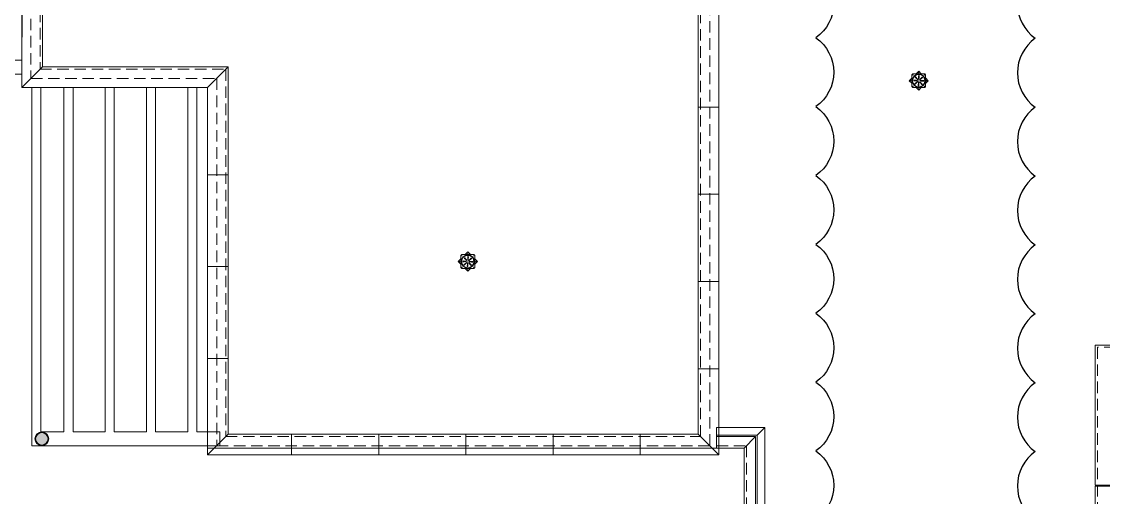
# Model space of a CAD drawing. Header units: metres. Extents: x -17822 to 152406, y -4219 to 19791.
# Drawn here: x 114958 to 117317, y 1471 to 2507 of the extents above; entities that cross this region are included whole.
import ezdxf
from ezdxf.xclip import XClip

# ---------------------------------------------------------------- set-up
doc = ezdxf.new("R2010")
doc.units = ezdxf.units.M
doc.header["$LTSCALE"] = 100
doc.header["$MEASUREMENT"] = 0
doc.header["$XCLIPFRAME"] = 0
doc.linetypes.add('DOT2', pattern=[0.125, 0, -0.125])
doc.linetypes.add('HIDDEN', pattern=[0.375, 0.25, -0.125])
doc.layers.get('0').update_dxf_attribs({"color": 9, "lineweight": 9})
for name, color, linetype, lineweight in [('04', 9, 'Continuous', 9), ('05S', 9, 'Continuous', 9), ('06A', 9, 'Continuous', 9), ('06B', 9, 'Continuous', 9), ('06D', 9, 'Continuous', 9), ('10', 9, 'Continuous', 9), ('15', 9, 'Continuous', 9), ('20', 9, 'DOT2', 9), ('E-KABLO', 7, 'Continuous', 30)]:
    doc.layers.add(name, color=color, linetype=linetype, lineweight=lineweight)

# ---------------------------------------------------------------- blocks, each defined once
blk = doc.blocks.new('p-harpusta-ust')
at = {"layer": '06A'}
for points in [[(2204.5, 3700), (712.5, 3700), (712.5, 3595), (729.5, 3595), (729.5, 3683), (2237.5, 3683), (2237.5, -103), (729.5, -103), (729.5, -3), (-30.5, -3), (-30.5, -20), (712.5, -20), (712.5, -120), (2204.5, -120)], [(2204.5, -75), (757.5, -75), (757.5, 25), (-30.5, 25), (-30.5, 0), (732.5, 0), (732.5, -100), (2234.5, -100), (2234.5, 3680), (732.5, 3680), (732.5, 3595), (757.5, 3595), (757.5, 3655), (2204.5, 3655)], [(712.5, 3700), (729.5, 3683)], [(732.5, 3680), (757.5, 3655)]]:
    blk.add_lwpolyline(points, dxfattribs=at)
at = {"layer": '06D', "linetype": 'HIDDEN'}
for points in [[(732.5, 3595), (732.5, 3680), (1572.5, 3680), (2204.5, 3680)], [(752.5, 3595), (752.5, 3660), (1572.5, 3660), (2204.5, 3660)]]:
    blk.add_lwpolyline(points, dxfattribs=at)
at = {"layer": '15'}
blk.add_lwpolyline([(729.5, 3595), (729.5, 3683), (2237.5, 3683), (2237.5, -103), (729.5, -103), (729.5, -3), (-30.5, -3), (-30.5, 0), (732.5, 0), (732.5, -100), (2234.5, -100), (2234.5, 3680), (732.5, 3680), (732.5, 3595)], close=True, dxfattribs=at)
blk = doc.blocks.new('p-araba-polo')
blk.add_line((1.256, 0.842), (1.897, 1.734))
at = {"extrusion": (0, 0, -1)}
blk.add_arc((-1.256, 0.842), 1.098, 125.7081, 179.024, dxfattribs=at)
blk = doc.blocks.new('suzgec')
for p, q in [((36834.3, 831.6), (36832.3, 829.6)), ((36832.3, 829.6), (36832.3, 803.6)), ((36860.3, 831.6), (36834.3, 831.6)), ((36841.5, 831.6), (36841.7, 831.8)), ((36841.7, 828.9), (36841.6, 829.1)), ((36841.7, 831.8), (36847.3, 837.4)), ((36841.7, 831.8), (36853, 831.8)), ((36841.8, 828.6), (36841.7, 828.9)), ((36842.5, 829.5), (36842.6, 829.3)), ((36842.6, 829.3), (36842.8, 829)), ((36847.3, 837.4), (36853, 831.8)), ((36848.5, 826.8), (36847.6, 819.7)), ((36853, 831.8), (36853.2, 831.6)), ((36862.3, 829.6), (36860.3, 831.6)), ((36862.3, 803.6), (36862.3, 829.6)), ((36826.5, 816.6), (36832.1, 822.2)), ((36832.1, 810.9), (36826.5, 816.6)), ((36832.1, 822.2), (36832.3, 822.4)), ((36832.1, 810.9), (36832.1, 822.2)), ((36832.3, 810.7), (36832.1, 810.9)), ((36832.3, 803.6), (36834.3, 801.6)), ((36834.4, 811.8), (36834.6, 811.9)), ((36834.6, 811.9), (36835, 812)), ((36835, 810.9), (36834.8, 810.9)), ((36835.3, 811.1), (36835, 810.9)), ((36837.1, 817.8), (36844.2, 816.8)), ((36844.3, 816.8), (36844.2, 816.8)), ((36846.1, 806.3), (36847.1, 813.4)), ((36847.3, 816.6), (36847.1, 816.6)), ((36847.1, 813.6), (36847.1, 813.4)), ((36847.3, 816.6), (36847.3, 816.8)), ((36847.3, 816.6), (36847.6, 816.6)), ((36847.3, 816.6), (36847.3, 816.3)), ((36847.6, 819.6), (36847.6, 819.7)), ((36850.4, 816.3), (36850.5, 816.3)), ((36857.6, 815.4), (36850.5, 816.3)), ((36852.1, 803.9), (36851.9, 804.2)), ((36852.1, 803.7), (36852.1, 803.9)), ((36852.9, 804.6), (36853, 804.3)), ((36853, 804.3), (36853.1, 804.1)), ((36859.7, 822.2), (36859.9, 822.3)), ((36860.2, 821.4), (36860, 821.3)), ((36860.3, 801.6), (36862.3, 803.6)), ((36862.3, 822.4), (36862.5, 822.2)), ((36862.5, 810.9), (36862.3, 810.7)), ((36862.5, 822.2), (36862.5, 810.9)), ((36862.5, 822.2), (36868.2, 816.6)), ((36868.2, 816.6), (36862.5, 810.9)), ((36834.3, 801.6), (36860.3, 801.6)), ((36841.7, 801.4), (36841.5, 801.6)), ((36853, 801.4), (36841.7, 801.4)), ((36847.3, 795.7), (36841.7, 801.4)), ((36853, 801.4), (36847.3, 795.7)), ((36853.2, 801.6), (36853, 801.4))]:
    blk.add_line(p, q)
for centre, radius in [((36847.3, 816.6), 14.3), ((36834.8, 829.1), 0.3), ((36847.3, 834.3), 0.4), ((36847.3, 834.3), 0.358), ((36859.8, 829.1), 0.3), ((36829.7, 816.6), 0.4), ((36829.7, 816.6), 0.358), ((36834.8, 804.1), 0.3), ((36859.8, 804.1), 0.3), ((36865, 816.6), 0.4), ((36865, 816.6), 0.358), ((36847.3, 798.9), 0.4), ((36847.3, 798.9), 0.358)]:
    blk.add_circle(centre, radius)
for radius, start, end in [(13.5, 114.6147, 200.3853), (13.8, 110.4176, 114.5824), (13.7, 110.4084, 114.5916), (13.3, 110.3378, 114.6622), (13.2, 110.3292, 114.6708), (13.5, 24.6147, 110.3853), (13.8, 200.4176, 204.5824), (13.7, 200.4084, 204.5916), (13.3, 200.3378, 204.6622), (13.2, 200.3292, 204.6708), (13.5, 204.6147, 290.3853), (13.2, 290.3292, 294.6708), (13.3, 290.3378, 294.6622), (13.7, 290.4084, 294.5916), (13.8, 290.4176, 294.5824), (13.6, 294.6147, 20.3853), (13.2, 20.3292, 24.6708), (13.3, 20.3378, 24.6622), (13.7, 20.4084, 24.5916), (13.8, 20.4176, 24.5824)]:
    blk.add_arc((36847.3, 816.6), radius, start, end)
for points, knots in [([(36847, 826.8), (36847, 826.9), (36847.1, 827), (36847.1, 827.2), (36847.2, 827.3), (36847.3, 827.4), (36847.4, 827.5), (36847.6, 827.6), (36847.7, 827.6), (36847.9, 827.6), (36848, 827.5), (36848.2, 827.4), (36848.3, 827.4), (36848.4, 827.2), (36848.5, 827.1), (36848.5, 826.9), (36848.5, 826.8), (36848.5, 826.7)], [2.169268, 2.169268, 2.169268, 2.169268, 2.468107, 2.468107, 2.768207, 2.768207, 3.065525, 3.065525, 3.362844, 3.362844, 3.660162, 3.660162, 3.95748, 3.95748, 4.257581, 4.257581, 4.55635, 4.55635, 4.55635, 4.55635]), ([(36837.1, 816.3), (36837, 816.3), (36836.9, 816.3), (36836.7, 816.4), (36836.6, 816.4), (36836.5, 816.6), (36836.4, 816.7), (36836.4, 816.9), (36836.4, 817), (36836.4, 817.2), (36836.4, 817.3), (36836.5, 817.5), (36836.5, 817.5), (36836.7, 817.7), (36836.8, 817.7), (36837, 817.8), (36837.1, 817.8), (36837.2, 817.8)], [2.169268, 2.169268, 2.169268, 2.169268, 2.468107, 2.468107, 2.768207, 2.768207, 3.065525, 3.065525, 3.362844, 3.362844, 3.660162, 3.660162, 3.95748, 3.95748, 4.257581, 4.257581, 4.55635, 4.55635, 4.55635, 4.55635]), ([(36840.3, 809.1), (36840.3, 809.1), (36840.2, 809), (36840, 808.9), (36839.9, 808.9), (36839.7, 808.9), (36839.6, 808.9), (36839.4, 809), (36839.3, 809.1), (36839.2, 809.2), (36839.1, 809.3), (36839, 809.5), (36839, 809.6), (36839, 809.8), (36839.1, 809.9), (36839.2, 810.1), (36839.2, 810.2), (36839.3, 810.2)], [2.169268, 2.169268, 2.169268, 2.169268, 2.468107, 2.468107, 2.768207, 2.768207, 3.065525, 3.065525, 3.362844, 3.362844, 3.660162, 3.660162, 3.95748, 3.95748, 4.257581, 4.257581, 4.55635, 4.55635, 4.55635, 4.55635]), ([(36839.9, 823.6), (36839.8, 823.7), (36839.8, 823.7), (36839.7, 823.9), (36839.7, 824), (36839.7, 824.2), (36839.7, 824.3), (36839.8, 824.5), (36839.8, 824.6), (36840, 824.8), (36840.1, 824.8), (36840.3, 824.9), (36840.4, 824.9), (36840.6, 824.9), (36840.7, 824.8), (36840.9, 824.8), (36840.9, 824.7), (36841, 824.6)], [2.169268, 2.169268, 2.169268, 2.169268, 2.468107, 2.468107, 2.768207, 2.768207, 3.065525, 3.065525, 3.362844, 3.362844, 3.660162, 3.660162, 3.95748, 3.95748, 4.257581, 4.257581, 4.55635, 4.55635, 4.55635, 4.55635]), ([(36844.1, 817), (36844.1, 817), (36844.1, 817), (36844.1, 817), (36844.2, 817), (36844.2, 817), (36844.2, 816.9), (36844.3, 816.9), (36844.3, 816.9), (36844.3, 816.8), (36844.3, 816.8), (36844.3, 816.7), (36844.3, 816.7), (36844.3, 816.7), (36844.3, 816.6), (36844.3, 816.6), (36844.3, 816.5), (36844.2, 816.5), (36844.2, 816.5), (36844.1, 816.5), (36844.1, 816.5), (36844.1, 816.5), (36844.1, 816.5)], [-0.0013985, -0.0013985, -0.0013985, -0.0013985, 0, 0, 0, 0.0909291, 0.0909291, 0.1818582, 0.1818582, 0.2711248, 0.2711248, 0.3603915, 0.3603915, 0.4496581, 0.4496581, 0.5389247, 0.5389247, 0.6298538, 0.6298538, 0.7207829, 0.7207829, 0.7401198, 0.7401198, 0.7401198, 0.7401198]), ([(36844.8, 814.6), (36844.8, 814.6), (36844.8, 814.6), (36844.8, 814.6), (36844.8, 814.6), (36844.8, 814.6), (36844.9, 814.6), (36844.9, 814.6), (36845, 814.6), (36845, 814.6), (36845.1, 814.6), (36845.1, 814.6), (36845.2, 814.5), (36845.2, 814.5), (36845.2, 814.4), (36845.2, 814.4), (36845.2, 814.4), (36845.2, 814.3), (36845.2, 814.3), (36845.2, 814.2), (36845.1, 814.2), (36845.1, 814.2), (36845.1, 814.2)], [-0.0013985, -0.0013985, -0.0013985, -0.0013985, 0, 0, 0, 0.0909291, 0.0909291, 0.1818582, 0.1818582, 0.2711248, 0.2711248, 0.3603915, 0.3603915, 0.4496581, 0.4496581, 0.5389247, 0.5389247, 0.6298538, 0.6298538, 0.7207829, 0.7207829, 0.7401198, 0.7401198, 0.7401198, 0.7401198]), ([(36845.3, 819.1), (36845.3, 819.1), (36845.3, 819.1), (36845.3, 819.1), (36845.4, 819.1), (36845.4, 819.1), (36845.4, 819), (36845.4, 819), (36845.4, 818.9), (36845.4, 818.9), (36845.4, 818.8), (36845.3, 818.8), (36845.3, 818.8), (36845.3, 818.8), (36845.2, 818.7), (36845.2, 818.7), (36845.1, 818.7), (36845.1, 818.7), (36845, 818.8), (36845, 818.8), (36845, 818.8), (36845, 818.8), (36845, 818.8)], [-0.0013985, -0.0013985, -0.0013985, -0.0013985, 0, 0, 0, 0.0909291, 0.0909291, 0.1818582, 0.1818582, 0.2711248, 0.2711248, 0.3603915, 0.3603915, 0.4496581, 0.4496581, 0.5389247, 0.5389247, 0.6298538, 0.6298538, 0.7207829, 0.7207829, 0.7401198, 0.7401198, 0.7401198, 0.7401198]), ([(36847.6, 806.4), (36847.7, 806.3), (36847.6, 806.2), (36847.6, 806), (36847.5, 805.9), (36847.4, 805.7), (36847.3, 805.7), (36847.1, 805.6), (36847, 805.6), (36846.8, 805.6), (36846.7, 805.6), (36846.5, 805.7), (36846.4, 805.8), (36846.3, 805.9), (36846.2, 806), (36846.1, 806.2), (36846.1, 806.3), (36846.2, 806.4)], [2.169268, 2.169268, 2.169268, 2.169268, 2.468107, 2.468107, 2.768207, 2.768207, 3.065525, 3.065525, 3.362844, 3.362844, 3.660162, 3.660162, 3.95748, 3.95748, 4.257581, 4.257581, 4.55635, 4.55635, 4.55635, 4.55635]), ([(36847, 813.4), (36847, 813.4), (36847, 813.4), (36847, 813.4), (36847, 813.4), (36847, 813.4), (36847, 813.5), (36847, 813.5), (36847.1, 813.5), (36847.1, 813.6), (36847.2, 813.6), (36847.2, 813.6), (36847.2, 813.6), (36847.3, 813.6), (36847.3, 813.6), (36847.4, 813.5), (36847.4, 813.5), (36847.4, 813.5), (36847.4, 813.4), (36847.5, 813.4), (36847.5, 813.3), (36847.5, 813.3), (36847.5, 813.3)], [-0.0013985, -0.0013985, -0.0013985, -0.0013985, 0, 0, 0, 0.0909291, 0.0909291, 0.1818582, 0.1818582, 0.2711248, 0.2711248, 0.3603915, 0.3603915, 0.4496581, 0.4496581, 0.5389247, 0.5389247, 0.6298538, 0.6298538, 0.7207829, 0.7207829, 0.7401198, 0.7401198, 0.7401198, 0.7401198]), ([(36847.7, 819.8), (36847.7, 819.8), (36847.7, 819.8), (36847.7, 819.8), (36847.7, 819.8), (36847.7, 819.7), (36847.7, 819.7), (36847.7, 819.7), (36847.6, 819.6), (36847.6, 819.6), (36847.5, 819.6), (36847.5, 819.6), (36847.4, 819.6), (36847.4, 819.6), (36847.4, 819.6), (36847.3, 819.6), (36847.3, 819.7), (36847.3, 819.7), (36847.2, 819.8), (36847.2, 819.8), (36847.2, 819.8), (36847.2, 819.8), (36847.2, 819.8)], [-0.0013985, -0.0013985, -0.0013985, -0.0013985, 0, 0, 0, 0.0909291, 0.0909291, 0.1818582, 0.1818582, 0.2711248, 0.2711248, 0.3603915, 0.3603915, 0.4496581, 0.4496581, 0.5389247, 0.5389247, 0.6298538, 0.6298538, 0.7207829, 0.7207829, 0.7401198, 0.7401198, 0.7401198, 0.7401198]), ([(36849.3, 814), (36849.3, 814), (36849.3, 814), (36849.3, 814), (36849.3, 814.1), (36849.3, 814.1), (36849.3, 814.1), (36849.3, 814.2), (36849.3, 814.2), (36849.3, 814.3), (36849.3, 814.3), (36849.3, 814.3), (36849.4, 814.4), (36849.4, 814.4), (36849.5, 814.4), (36849.5, 814.4), (36849.6, 814.4), (36849.6, 814.4), (36849.7, 814.4), (36849.7, 814.4), (36849.7, 814.4), (36849.7, 814.4), (36849.7, 814.4)], [-0.0013985, -0.0013985, -0.0013985, -0.0013985, 0, 0, 0, 0.0909291, 0.0909291, 0.1818582, 0.1818582, 0.2711248, 0.2711248, 0.3603915, 0.3603915, 0.4496581, 0.4496581, 0.5389247, 0.5389247, 0.6298538, 0.6298538, 0.7207829, 0.7207829, 0.7401198, 0.7401198, 0.7401198, 0.7401198]), ([(36849.9, 818.6), (36849.9, 818.6), (36849.9, 818.6), (36849.9, 818.6), (36849.9, 818.6), (36849.8, 818.5), (36849.8, 818.5), (36849.7, 818.5), (36849.7, 818.5), (36849.7, 818.5), (36849.6, 818.6), (36849.6, 818.6), (36849.5, 818.6), (36849.5, 818.7), (36849.5, 818.7), (36849.5, 818.7), (36849.5, 818.8), (36849.5, 818.8), (36849.5, 818.9), (36849.5, 818.9), (36849.6, 819), (36849.6, 819), (36849.6, 819)], [-0.0013985, -0.0013985, -0.0013985, -0.0013985, 0, 0, 0, 0.0909291, 0.0909291, 0.1818582, 0.1818582, 0.2711248, 0.2711248, 0.3603915, 0.3603915, 0.4496581, 0.4496581, 0.5389247, 0.5389247, 0.6298538, 0.6298538, 0.7207829, 0.7207829, 0.7401198, 0.7401198, 0.7401198, 0.7401198]), ([(36850.6, 816.2), (36850.6, 816.2), (36850.6, 816.2), (36850.6, 816.2), (36850.5, 816.2), (36850.5, 816.2), (36850.4, 816.2), (36850.4, 816.3), (36850.4, 816.3), (36850.4, 816.3), (36850.3, 816.4), (36850.3, 816.4), (36850.3, 816.5), (36850.4, 816.5), (36850.4, 816.6), (36850.4, 816.6), (36850.4, 816.6), (36850.5, 816.7), (36850.5, 816.7), (36850.6, 816.7), (36850.6, 816.7), (36850.6, 816.7), (36850.6, 816.7)], [-0.0013985, -0.0013985, -0.0013985, -0.0013985, 0, 0, 0, 0.0909291, 0.0909291, 0.1818582, 0.1818582, 0.2711248, 0.2711248, 0.3603915, 0.3603915, 0.4496581, 0.4496581, 0.5389247, 0.5389247, 0.6298538, 0.6298538, 0.7207829, 0.7207829, 0.7401198, 0.7401198, 0.7401198, 0.7401198]), ([(36854.8, 809.6), (36854.9, 809.5), (36854.9, 809.4), (36855, 809.2), (36855, 809.1), (36855, 808.9), (36855, 808.8), (36854.9, 808.6), (36854.8, 808.5), (36854.7, 808.4), (36854.6, 808.3), (36854.4, 808.3), (36854.3, 808.3), (36854.1, 808.3), (36854, 808.3), (36853.8, 808.4), (36853.7, 808.5), (36853.7, 808.6)], [2.169268, 2.169268, 2.169268, 2.169268, 2.468107, 2.468107, 2.768207, 2.768207, 3.065525, 3.065525, 3.362844, 3.362844, 3.660162, 3.660162, 3.95748, 3.95748, 4.257581, 4.257581, 4.55635, 4.55635, 4.55635, 4.55635]), ([(36854.4, 824), (36854.4, 824.1), (36854.5, 824.2), (36854.7, 824.2), (36854.8, 824.3), (36855, 824.3), (36855.1, 824.2), (36855.3, 824.1), (36855.4, 824.1), (36855.5, 823.9), (36855.6, 823.8), (36855.6, 823.7), (36855.7, 823.5), (36855.6, 823.3), (36855.6, 823.2), (36855.5, 823.1), (36855.4, 823), (36855.4, 822.9)], [2.169268, 2.169268, 2.169268, 2.169268, 2.468107, 2.468107, 2.768207, 2.768207, 3.065525, 3.065525, 3.362844, 3.362844, 3.660162, 3.660162, 3.95748, 3.95748, 4.257581, 4.257581, 4.55635, 4.55635, 4.55635, 4.55635]), ([(36857.6, 816.9), (36857.7, 816.9), (36857.8, 816.9), (36858, 816.8), (36858, 816.7), (36858.2, 816.6), (36858.2, 816.5), (36858.3, 816.3), (36858.3, 816.2), (36858.3, 816), (36858.3, 815.9), (36858.2, 815.7), (36858.1, 815.6), (36858, 815.5), (36857.9, 815.4), (36857.7, 815.4), (36857.6, 815.4), (36857.5, 815.4)], [2.169268, 2.169268, 2.169268, 2.169268, 2.468107, 2.468107, 2.768207, 2.768207, 3.065525, 3.065525, 3.362844, 3.362844, 3.660162, 3.660162, 3.95748, 3.95748, 4.257581, 4.257581, 4.55635, 4.55635, 4.55635, 4.55635])]:
    blk.add_open_spline(points, degree=3, knots=knots)
for points, weights in [([(36847.2, 819.8), (36847.2, 821.5), (36847, 826.8)], [1, 1.1928901223, 1.04336959175]), ([(36848.5, 826.7), (36847.9, 821.5), (36847.7, 819.8)], [1.04357122043, 1.19470432993, 1]), ([(36844.1, 816.5), (36842.4, 816.4), (36837.1, 816.3)], [1, 1.19289012449, 1.04336959218]), ([(36837.2, 817.8), (36842.5, 817.2), (36844.1, 817)], [1.04357122072, 1.19470433147, 1]), ([(36839.3, 810.2), (36843.5, 813.5), (36844.8, 814.6)], [1.04357122094, 1.1947043326, 1]), ([(36845, 818.8), (36843.7, 820), (36839.9, 823.6)], [1, 1.19289012244, 1.04336959178]), ([(36845.1, 814.2), (36844, 813), (36840.3, 809.1)], [1, 1.19289012327, 1.04336959194]), ([(36841, 824.6), (36844.3, 820.5), (36845.3, 819.1)], [1.04357122128, 1.19470433435, 1]), ([(36846.2, 806.4), (36846.8, 811.7), (36847, 813.4)], [1.04357122103, 1.19470433305, 1]), ([(36847.5, 813.3), (36847.5, 811.6), (36847.6, 806.4)], [1, 1.19289011339, 1.04336959002]), ([(36853.7, 808.6), (36850.4, 812.7), (36849.3, 814)], [1.04357121982, 1.19470432681, 1]), ([(36849.6, 819), (36850.7, 820.2), (36854.4, 824)], [1, 1.19289012017, 1.04336959134]), ([(36849.7, 814.4), (36850.9, 813.2), (36854.8, 809.6)], [1, 1.19289011781, 1.04336959088]), ([(36855.4, 822.9), (36851.2, 819.6), (36849.9, 818.6)], [1.04357122006, 1.19470432802, 1]), ([(36859.3, 822.1), (36859.5, 822.2), (36859.7, 822.2)], [1.02554744525, 1.0127799804, 1]), ([(36860, 821.3), (36859.9, 821.2), (36859.7, 821.2)], [1, 1.0127799804, 1.02554744526])]:
    blk.add_rational_spline(points, weights, degree=2)
for points, weights, knots in [([(36850.6, 816.7), (36851.1, 816.7), (36853.6, 816.8), (36857.6, 816.9)], [4.14064799907, 3.56700040162, 2.15953650571, 1.32480586323], [27.48414514, 27.48414514, 27.48414514, 27.50397367, 27.53272487, 27.53272487, 27.53272487]), ([(36857.5, 815.4), (36855.5, 815.6), (36852.3, 816), (36850.9, 816.2), (36850.6, 816.2)], [1.32476723726, 1.64485472039, 2.71311941379, 3.81141839734, 4.16242382948], [0.00590224, 0.00590224, 0.00590224, 0.01753913, 0.04477222, 0.05758123, 0.05758123, 0.05758123])]:
    blk.add_rational_spline(points, weights, degree=2, knots=knots)
blk = doc.blocks.new('p-kolon celik')
at = {"layer": '05S'}
h = blk.add_hatch(color=256, dxfattribs=at)
h.dxf.hatch_style = 1
edge = h.paths.add_edge_path()
edge.add_arc((0, 0), 15, 0, 360)
at = {"layer": '10'}
for radius in [15, 13.6]:
    blk.add_circle((0, 0), radius, dxfattribs=at)
blk = doc.blocks.new('pergolecatikati_krtrevizegorunus')
at = {"layer": '06B'}
for points in [[(29.5, 1979.8), (779.5, 1979.8), (779.5, 1909.8), (29.5, 1909.8), (29.5, 1889.8), (779.5, 1889.8), (779.5, 1819.8), (29.5, 1819.8), (29.5, 1799.8), (779.5, 1799.8), (779.5, 1729.8), (29.5, 1729.8), (29.5, 1709.8), (779.5, 1709.8), (779.5, 1659.8), (29.5, 1659.8), (29.5, 1639.8), (809.5, 1639.8), (809.5, 2049.8), (779.5, 2049.8), (779.5, 1999.8), (29.5, 1999.8), (29.5, 1979.8)], [(-830, 1618), (-830, 3), (-800, 3), (-800, 90), (-30, 90), (-30, 3), (0, 3), (0, 1618), (-30, 1618), (-30, 1550), (-800, 1550), (-800, 1618)], [(-30, 1530), (-30, 1460), (-800, 1460), (-800, 1530)], [(-30, 1440), (-30, 1370), (-800, 1370), (-800, 1440)], [(-30, 1350), (-30, 1280), (-800, 1280), (-800, 1350)], [(-30, 1260), (-30, 1190), (-800, 1190), (-800, 1260)], [(-30, 1170), (-30, 1100), (-800, 1100), (-800, 1170)], [(-30, 1080), (-30, 1010), (-800, 1010), (-800, 1080)], [(-30, 990), (-30, 920), (-800, 920), (-800, 990)], [(-30, 900), (-30, 830), (-800, 830), (-800, 900)], [(-30, 810), (-30, 740), (-800, 740), (-800, 810)], [(-30, 720), (-30, 650), (-800, 650), (-800, 720)], [(-30, 630), (-30, 560), (-800, 560), (-800, 630)], [(-30, 540), (-30, 470), (-800, 470), (-800, 540)], [(-30, 450), (-30, 380), (-800, 380), (-800, 450)], [(-30, 360), (-30, 290), (-800, 290), (-800, 360)], [(-30, 270), (-30, 200), (-800, 200), (-800, 270)], [(-30, 180), (-30, 110), (-800, 110), (-800, 180)]]:
    blk.add_lwpolyline(points, close=True, dxfattribs=at)
blk = doc.blocks.new('p-cati_vw')
at = {"layer": '06A'}
for points in [[(0, 0), (0, -1520), (920, -1520), (920, -1115), (1720, -1115), (1720, 0)], [(45, -45), (45, -1475), (875, -1475), (875, -1070), (1675, -1070), (1675, -45)]]:
    blk.add_lwpolyline(points, close=True, dxfattribs=at)
for points in [[(962.5, 0), (962.5, -45)], [(1152.5, 0), (1152.5, -45)], [(1342.5, 0), (1342.5, -45)], [(1532.5, 0), (1532.5, -45)], [(1675, -45), (1720, 0)], [(1675, -171.6), (1720, -171.6)], [(1675, -361.6), (1720, -361.6)], [(1675, -551.6), (1720, -551.6)], [(1675, -741.6), (1720, -741.6)], [(1675, -931.6), (1720, -931.6)], [(920, -1115), (875, -1070)], [(1110, -1070), (1110, -1115)], [(1310, -1070), (1310, -1115)], [(1510, -1070), (1510, -1115)], [(1675, -1070), (1720, -1115)], [(875, -1475), (920, -1520)]]:
    blk.add_lwpolyline(points, dxfattribs=at)
at = {"layer": '06D'}
for points in [[(3152, -3675), (3152, 55), (1705, 55), (1705, -1115), (920, -1115), (920, -1520), (45, -1517), (45, -3135), (920, -3135), (920, -3575), (1705, -3575), (1705, -3675)], [(45, -1475), (45, -45), (1675, -45), (1675, -1070), (875, -1070), (875, -1475)]]:
    blk.add_lwpolyline(points, close=True, dxfattribs=at)
at = {"layer": '06D', "linetype": 'HIDDEN'}
for points in [[(20, -20), (20, -1500), (900, -1500), (900, -1095), (1700, -1095), (1700, -20)], [(40, -40), (40, -1480), (880, -1480), (880, -1075), (1680, -1075), (1680, -40)]]:
    blk.add_lwpolyline(points, close=True, dxfattribs=at)
at = {"rotation": 90}
blk.add_blockref('p-kolon celik', (1685, -1476.2), dxfattribs=at)
at = {"layer": '04'}
ref = blk.add_blockref('p-araba-polo', (1015.8, -1689.8), dxfattribs=dict(at, xscale=-100, yscale=100, zscale=100, rotation=1.082915e-10))
XClip(ref).set_block_clipping_path([(-0.0924763951, -0.9835002962), (4.0650970395, 0.9845199444)])
at = {"layer": '06B', "rotation": 1.082915e-10}
blk.add_blockref('pergolecatikati_krtrevizegorunus', (890.5, -3138), dxfattribs=at)
at = {"layer": '06D', "rotation": 1.082915e-10}
for name, p in [('p-harpusta-ust', (947.5, -3600)), ('suzgec', (-35548.4, -1364.1))]:
    blk.add_blockref(name, p, dxfattribs=at)
blk = doc.blocks.new('p-cati_porsche')
at = {"layer": '06A'}
for points in [[(2199, 0), (0, 0), (0, -1496.2), (-41, -1496.2), (-41, -1801.5)], [(-41, -1801.5), (29, -1801.5)], [(-41, -1801.5), (-39, -1801.5), (-39, -1803.5), (-41, -1803.5)], [(-41, -1803.5), (-41, -2161.5)], [(-41, -1803.5), (29, -1803.5)]]:
    blk.add_lwpolyline(points, dxfattribs=at)
at = {"layer": '20', "linetype": 'HIDDEN'}
blk.add_lwpolyline([(874.5, -3168.3), (874.5, -3394.7), (23.8, -3394.7), (23.8, -1560.7), (78.5, -1560.7), (78.5, -1501), (-35.6, -1501), (-35.6, -3454.1), (933.6, -3454.1), (933.6, -3168.3)], dxfattribs=at)
blk = doc.blocks.new('p-suzgec')
at = {"ltscale": 25}
for p, q in [((-21.1, 0), (-15.5, 5.7)), ((-15.5, -5.7), (-21.1, 0)), ((-15.5, 5.7), (-15.2, 5.9)), ((-15.5, -5.7), (-15.5, 5.7)), ((-13.2, 15), (-15.2, 13)), ((-15.2, 13), (-15.2, -13)), ((12.8, 15), (-13.2, 15)), ((-10.5, 1.2), (-3.4, 0.3)), ((-6.1, 15), (-5.9, 15.2)), ((-5.9, 12.3), (-6, 12.5)), ((-5.9, 15.2), (-0.2, 20.9)), ((-5.9, 15.2), (5.4, 15.2)), ((-5.8, 12), (-5.9, 12.3)), ((-5.1, 12.9), (-5, 12.7)), ((-5, 12.7), (-4.8, 12.4)), ((-3.3, 0.2), (-3.4, 0.3)), ((-0.2, 0), (-0.5, 0)), ((-0.2, 20.9), (5.4, 15.2)), ((-0.2, 0), (-0.2, 0.2)), ((-0.2, 0), (0, 0)), ((-0.2, 0), (-0.2, -0.2)), ((0.9, 10.2), (0, 3.1)), ((0, 3), (0, 3.1)), ((5.4, 15.2), (5.6, 15)), ((12.1, 5.6), (12.3, 5.7)), ((12.6, 4.8), (12.5, 4.7)), ((14.8, 13), (12.8, 15)), ((14.8, -13), (14.8, 13)), ((14.8, 5.9), (15, 5.7)), ((15, 5.7), (15, -5.7)), ((15, 5.7), (20.6, 0)), ((20.6, 0), (15, -5.7)), ((-15.2, -5.9), (-15.5, -5.7)), ((-15.2, -13), (-13.2, -15)), ((-13.2, -15), (12.8, -15)), ((-13.1, -4.8), (-13, -4.7)), ((-13, -4.7), (-12.6, -4.6)), ((-12.6, -5.6), (-12.8, -5.7)), ((-12.2, -5.5), (-12.6, -5.6)), ((-5.9, -15.2), (-6.1, -15)), ((5.4, -15.2), (-5.9, -15.2)), ((-0.2, -20.9), (-5.9, -15.2)), ((-1.4, -10.2), (-0.5, -3.1)), ((-0.5, -3), (-0.5, -3.1)), ((5.4, -15.2), (-0.2, -20.9)), ((2.8, -0.2), (2.9, -0.3)), ((10, -1.2), (2.9, -0.3)), ((4.5, -12.7), (4.3, -12.4)), ((4.6, -12.9), (4.5, -12.7)), ((5.3, -12), (5.4, -12.3)), ((5.4, -12.3), (5.5, -12.5)), ((5.6, -15), (5.4, -15.2)), ((12.8, -15), (14.8, -13)), ((15, -5.7), (14.8, -5.9))]:
    blk.add_line(p, q, dxfattribs=at)
for centre, radius in [((-17.9, 0), 0.4), ((-17.9, 0), 0.358), ((-0.2, 0), 14.3), ((-12.8, 12.5), 0.3), ((-0.2, 17.7), 0.4), ((-0.2, 17.7), 0.358), ((12.2, 12.5), 0.3), ((17.4, 0), 0.4), ((17.4, 0), 0.358), ((-12.8, -12.5), 0.3), ((-0.2, -17.7), 0.4), ((-0.2, -17.7), 0.358), ((12.2, -12.5), 0.3)]:
    blk.add_circle(centre, radius, dxfattribs=at)
for radius, start, end in [(13.5, 114.6147, 200.3853), (13.8, 110.4176, 114.5824), (13.7, 110.4084, 114.5916), (13.3, 110.3378, 114.6622), (13.2, 110.3292, 114.6708), (13.5, 24.6147, 110.3853), (13.6, 294.6147, 20.3853), (13.2, 20.3292, 24.6708), (13.3, 20.3378, 24.6622), (13.7, 20.4084, 24.5916), (13.8, 20.4176, 24.5824), (13.7, 200.4084, 204.5916), (13.8, 200.4176, 204.5824), (13.3, 200.3378, 204.6622), (13.2, 200.3292, 204.6708), (13.5, 204.6147, 290.3853), (13.2, 290.3292, 294.6708), (13.3, 290.3378, 294.6622), (13.7, 290.4084, 294.5916), (13.8, 290.4176, 294.5824)]:
    blk.add_arc((-0.2, 0), radius, start, end, dxfattribs=at)
for points, knots in [([(-10.5, -0.3), (-10.6, -0.3), (-10.7, -0.3), (-10.9, -0.2), (-11, -0.2), (-11.1, 0), (-11.2, 0.1), (-11.2, 0.3), (-11.2, 0.4), (-11.2, 0.6), (-11.2, 0.7), (-11.1, 0.9), (-11.1, 1), (-10.9, 1.1), (-10.8, 1.1), (-10.6, 1.2), (-10.5, 1.2), (-10.4, 1.2)], [2.169268, 2.169268, 2.169268, 2.169268, 2.468107, 2.468107, 2.768207, 2.768207, 3.065525, 3.065525, 3.362844, 3.362844, 3.660162, 3.660162, 3.95748, 3.95748, 4.257581, 4.257581, 4.55635, 4.55635, 4.55635, 4.55635]), ([(-7.7, 7), (-7.8, 7.1), (-7.8, 7.2), (-7.9, 7.4), (-7.9, 7.5), (-7.9, 7.7), (-7.9, 7.8), (-7.8, 8), (-7.8, 8), (-7.6, 8.2), (-7.5, 8.2), (-7.3, 8.3), (-7.2, 8.3), (-7, 8.3), (-6.9, 8.3), (-6.7, 8.2), (-6.6, 8.1), (-6.6, 8)], [2.169268, 2.169268, 2.169268, 2.169268, 2.468107, 2.468107, 2.768207, 2.768207, 3.065525, 3.065525, 3.362844, 3.362844, 3.660162, 3.660162, 3.95748, 3.95748, 4.257581, 4.257581, 4.55635, 4.55635, 4.55635, 4.55635]), ([(-3.5, 0.4), (-3.5, 0.4), (-3.5, 0.4), (-3.5, 0.4), (-3.4, 0.4), (-3.4, 0.4), (-3.4, 0.3), (-3.3, 0.3), (-3.3, 0.3), (-3.3, 0.3), (-3.3, 0.2), (-3.2, 0.2), (-3.2, 0.1), (-3.3, 0.1), (-3.3, 0), (-3.3, 0), (-3.3, -0.1), (-3.4, -0.1), (-3.4, -0.1), (-3.5, -0.1), (-3.5, -0.1), (-3.5, -0.1), (-3.5, -0.1)], [-0.0013985, -0.0013985, -0.0013985, -0.0013985, 0, 0, 0, 0.0909291, 0.0909291, 0.1818582, 0.1818582, 0.2711248, 0.2711248, 0.3603915, 0.3603915, 0.4496581, 0.4496581, 0.5389247, 0.5389247, 0.6298538, 0.6298538, 0.7207829, 0.7207829, 0.7401198, 0.7401198, 0.7401198, 0.7401198]), ([(-2.2, 2.6), (-2.2, 2.6), (-2.2, 2.6), (-2.2, 2.6), (-2.2, 2.5), (-2.2, 2.5), (-2.2, 2.4), (-2.2, 2.4), (-2.2, 2.3), (-2.2, 2.3), (-2.2, 2.3), (-2.3, 2.2), (-2.3, 2.2), (-2.3, 2.2), (-2.4, 2.2), (-2.4, 2.1), (-2.5, 2.1), (-2.5, 2.2), (-2.6, 2.2), (-2.6, 2.2), (-2.6, 2.2), (-2.6, 2.2), (-2.6, 2.2)], [-0.0013985, -0.0013985, -0.0013985, -0.0013985, 0, 0, 0, 0.0909291, 0.0909291, 0.1818582, 0.1818582, 0.2711248, 0.2711248, 0.3603915, 0.3603915, 0.4496581, 0.4496581, 0.5389247, 0.5389247, 0.6298538, 0.6298538, 0.7207829, 0.7207829, 0.7401198, 0.7401198, 0.7401198, 0.7401198]), ([(-0.6, 10.2), (-0.6, 10.3), (-0.5, 10.4), (-0.5, 10.6), (-0.4, 10.7), (-0.3, 10.8), (-0.2, 10.9), (0, 11), (0.1, 11), (0.3, 11), (0.4, 11), (0.6, 10.9), (0.7, 10.8), (0.8, 10.7), (0.9, 10.6), (0.9, 10.4), (1, 10.3), (0.9, 10.2)], [2.169268, 2.169268, 2.169268, 2.169268, 2.468107, 2.468107, 2.768207, 2.768207, 3.065525, 3.065525, 3.362844, 3.362844, 3.660162, 3.660162, 3.95748, 3.95748, 4.257581, 4.257581, 4.55635, 4.55635, 4.55635, 4.55635]), ([(0.1, 3.2), (0.1, 3.2), (0.1, 3.2), (0.1, 3.2), (0.1, 3.2), (0.1, 3.2), (0.1, 3.1), (0.1, 3.1), (0, 3), (0, 3), (-0.1, 3), (-0.1, 3), (-0.2, 3), (-0.2, 3), (-0.2, 3), (-0.3, 3), (-0.3, 3.1), (-0.3, 3.1), (-0.4, 3.2), (-0.4, 3.2), (-0.4, 3.2), (-0.4, 3.3), (-0.4, 3.3)], [-0.0013985, -0.0013985, -0.0013985, -0.0013985, 0, 0, 0, 0.0909291, 0.0909291, 0.1818582, 0.1818582, 0.2711248, 0.2711248, 0.3603915, 0.3603915, 0.4496581, 0.4496581, 0.5389247, 0.5389247, 0.6298538, 0.6298538, 0.7207829, 0.7207829, 0.7401198, 0.7401198, 0.7401198, 0.7401198]), ([(2.3, 2), (2.3, 2), (2.3, 2), (2.3, 2), (2.3, 2), (2.2, 2), (2.2, 1.9), (2.2, 1.9), (2.1, 1.9), (2.1, 2), (2, 2), (2, 2), (1.9, 2), (1.9, 2.1), (1.9, 2.1), (1.9, 2.2), (1.9, 2.2), (1.9, 2.3), (1.9, 2.3), (1.9, 2.3), (2, 2.4), (2, 2.4), (2, 2.4)], [-0.0013985, -0.0013985, -0.0013985, -0.0013985, 0, 0, 0, 0.0909291, 0.0909291, 0.1818582, 0.1818582, 0.2711248, 0.2711248, 0.3603915, 0.3603915, 0.4496581, 0.4496581, 0.5389247, 0.5389247, 0.6298538, 0.6298538, 0.7207829, 0.7207829, 0.7401198, 0.7401198, 0.7401198, 0.7401198]), ([(3, -0.4), (3, -0.4), (3, -0.4), (3, -0.4), (2.9, -0.4), (2.9, -0.4), (2.9, -0.3), (2.8, -0.3), (2.8, -0.3), (2.8, -0.3), (2.8, -0.2), (2.7, -0.2), (2.7, -0.1), (2.8, -0.1), (2.8, 0), (2.8, 0), (2.8, 0.1), (2.9, 0.1), (2.9, 0.1), (3, 0.1), (3, 0.1), (3, 0.1), (3, 0.1)], [-0.0013985, -0.0013985, -0.0013985, -0.0013985, 0, 0, 0, 0.0909291, 0.0909291, 0.1818582, 0.1818582, 0.2711248, 0.2711248, 0.3603915, 0.3603915, 0.4496581, 0.4496581, 0.5389247, 0.5389247, 0.6298538, 0.6298538, 0.7207829, 0.7207829, 0.7401198, 0.7401198, 0.7401198, 0.7401198]), ([(6.8, 7.4), (6.8, 7.5), (6.9, 7.6), (7.1, 7.7), (7.2, 7.7), (7.4, 7.7), (7.5, 7.7), (7.7, 7.6), (7.8, 7.5), (7.9, 7.4), (8, 7.3), (8.1, 7.1), (8.1, 7), (8, 6.8), (8, 6.7), (7.9, 6.5), (7.8, 6.4), (7.8, 6.3)], [2.169268, 2.169268, 2.169268, 2.169268, 2.468107, 2.468107, 2.768207, 2.768207, 3.065525, 3.065525, 3.362844, 3.362844, 3.660162, 3.660162, 3.95748, 3.95748, 4.257581, 4.257581, 4.55635, 4.55635, 4.55635, 4.55635]), ([(10, 0.3), (10.1, 0.3), (10.2, 0.3), (10.4, 0.2), (10.5, 0.2), (10.6, 0), (10.7, -0.1), (10.7, -0.3), (10.7, -0.4), (10.7, -0.6), (10.7, -0.7), (10.6, -0.9), (10.6, -1), (10.4, -1.1), (10.3, -1.1), (10.1, -1.2), (10, -1.2), (9.9, -1.2)], [2.169268, 2.169268, 2.169268, 2.169268, 2.468107, 2.468107, 2.768207, 2.768207, 3.065525, 3.065525, 3.362844, 3.362844, 3.660162, 3.660162, 3.95748, 3.95748, 4.257581, 4.257581, 4.55635, 4.55635, 4.55635, 4.55635]), ([(-7.3, -7.4), (-7.3, -7.5), (-7.4, -7.6), (-7.6, -7.7), (-7.7, -7.7), (-7.9, -7.7), (-8, -7.7), (-8.2, -7.6), (-8.3, -7.5), (-8.4, -7.4), (-8.5, -7.3), (-8.6, -7.1), (-8.6, -7), (-8.5, -6.8), (-8.5, -6.7), (-8.4, -6.5), (-8.3, -6.4), (-8.3, -6.3)], [2.169268, 2.169268, 2.169268, 2.169268, 2.468107, 2.468107, 2.768207, 2.768207, 3.065525, 3.065525, 3.362844, 3.362844, 3.660162, 3.660162, 3.95748, 3.95748, 4.257581, 4.257581, 4.55635, 4.55635, 4.55635, 4.55635]), ([(-2.8, -2), (-2.8, -2), (-2.8, -2), (-2.8, -2), (-2.8, -2), (-2.7, -2), (-2.7, -1.9), (-2.7, -1.9), (-2.6, -1.9), (-2.6, -2), (-2.5, -2), (-2.5, -2), (-2.4, -2), (-2.4, -2.1), (-2.4, -2.1), (-2.4, -2.2), (-2.4, -2.2), (-2.4, -2.3), (-2.4, -2.3), (-2.4, -2.3), (-2.5, -2.4), (-2.5, -2.4), (-2.5, -2.4)], [-0.0013985, -0.0013985, -0.0013985, -0.0013985, 0, 0, 0, 0.0909291, 0.0909291, 0.1818582, 0.1818582, 0.2711248, 0.2711248, 0.3603915, 0.3603915, 0.4496581, 0.4496581, 0.5389247, 0.5389247, 0.6298538, 0.6298538, 0.7207829, 0.7207829, 0.7401198, 0.7401198, 0.7401198, 0.7401198]), ([(0.1, -10.2), (0.1, -10.3), (0, -10.4), (0, -10.6), (-0.1, -10.7), (-0.2, -10.8), (-0.3, -10.9), (-0.5, -11), (-0.6, -11), (-0.8, -11), (-0.9, -11), (-1.1, -10.9), (-1.2, -10.8), (-1.3, -10.7), (-1.4, -10.6), (-1.4, -10.4), (-1.5, -10.3), (-1.4, -10.2)], [2.169268, 2.169268, 2.169268, 2.169268, 2.468107, 2.468107, 2.768207, 2.768207, 3.065525, 3.065525, 3.362844, 3.362844, 3.660162, 3.660162, 3.95748, 3.95748, 4.257581, 4.257581, 4.55635, 4.55635, 4.55635, 4.55635]), ([(-0.6, -3.2), (-0.6, -3.2), (-0.6, -3.2), (-0.6, -3.2), (-0.6, -3.2), (-0.6, -3.2), (-0.6, -3.1), (-0.6, -3.1), (-0.5, -3), (-0.5, -3), (-0.4, -3), (-0.4, -3), (-0.4, -3), (-0.3, -3), (-0.3, -3), (-0.2, -3), (-0.2, -3.1), (-0.2, -3.1), (-0.2, -3.2), (-0.1, -3.2), (-0.1, -3.2), (-0.1, -3.3), (-0.1, -3.3)], [-0.0013985, -0.0013985, -0.0013985, -0.0013985, 0, 0, 0, 0.0909291, 0.0909291, 0.1818582, 0.1818582, 0.2711248, 0.2711248, 0.3603915, 0.3603915, 0.4496581, 0.4496581, 0.5389247, 0.5389247, 0.6298538, 0.6298538, 0.7207829, 0.7207829, 0.7401198, 0.7401198, 0.7401198, 0.7401198]), ([(1.7, -2.6), (1.7, -2.6), (1.7, -2.6), (1.7, -2.6), (1.7, -2.5), (1.7, -2.5), (1.7, -2.4), (1.7, -2.4), (1.7, -2.3), (1.7, -2.3), (1.7, -2.3), (1.8, -2.2), (1.8, -2.2), (1.8, -2.2), (1.9, -2.2), (1.9, -2.1), (2, -2.1), (2, -2.2), (2.1, -2.2), (2.1, -2.2), (2.1, -2.2), (2.1, -2.2), (2.1, -2.2)], [-0.0013985, -0.0013985, -0.0013985, -0.0013985, 0, 0, 0, 0.0909291, 0.0909291, 0.1818582, 0.1818582, 0.2711248, 0.2711248, 0.3603915, 0.3603915, 0.4496581, 0.4496581, 0.5389247, 0.5389247, 0.6298538, 0.6298538, 0.7207829, 0.7207829, 0.7401198, 0.7401198, 0.7401198, 0.7401198]), ([(7.2, -7), (7.3, -7.1), (7.3, -7.2), (7.4, -7.4), (7.4, -7.5), (7.4, -7.7), (7.4, -7.8), (7.3, -8), (7.3, -8), (7.1, -8.2), (7, -8.2), (6.8, -8.3), (6.7, -8.3), (6.5, -8.3), (6.4, -8.3), (6.2, -8.2), (6.1, -8.1), (6.1, -8)], [2.169268, 2.169268, 2.169268, 2.169268, 2.468107, 2.468107, 2.768207, 2.768207, 3.065525, 3.065525, 3.362844, 3.362844, 3.660162, 3.660162, 3.95748, 3.95748, 4.257581, 4.257581, 4.55635, 4.55635, 4.55635, 4.55635])]:
    blk.add_open_spline(points, degree=3, knots=knots, dxfattribs=at)
for points, weights in [([(-10.4, 1.2), (-5.1, 0.6), (-3.5, 0.4)], [1.04357122072, 1.19470433147, 1]), ([(-2.6, 2.2), (-3.9, 3.4), (-7.7, 7)], [1, 1.19289012244, 1.04336959178]), ([(-6.6, 8), (-3.3, 3.9), (-2.2, 2.6)], [1.04357122128, 1.19470433435, 1]), ([(-0.4, 3.3), (-0.4, 4.9), (-0.6, 10.2)], [1, 1.1928901223, 1.04336959175]), ([(0.9, 10.2), (0.3, 4.9), (0.1, 3.2)], [1.04357122043, 1.19470432993, 1]), ([(2, 2.4), (3.1, 3.6), (6.8, 7.4)], [1, 1.19289012017, 1.04336959134]), ([(7.8, 6.3), (3.6, 3), (2.3, 2)], [1.04357122006, 1.19470432802, 1]), ([(11.7, 5.5), (11.9, 5.6), (12.1, 5.6)], [1.02554744525, 1.0127799804, 1]), ([(12.5, 4.7), (12.3, 4.7), (12.1, 4.6)], [1, 1.0127799804, 1.02554744526]), ([(-3.5, -0.1), (-5.2, -0.2), (-10.5, -0.3)], [1, 1.19289012449, 1.04336959218]), ([(-8.3, -6.3), (-4.1, -3), (-2.8, -2)], [1.04357122094, 1.1947043326, 1]), ([(-2.5, -2.4), (-3.6, -3.6), (-7.3, -7.4)], [1, 1.19289012327, 1.04336959194]), ([(-1.4, -10.2), (-0.8, -4.9), (-0.6, -3.2)], [1.04357122103, 1.19470433305, 1]), ([(-0.1, -3.3), (-0.1, -4.9), (0.1, -10.2)], [1, 1.19289011339, 1.04336959002]), ([(6.1, -8), (2.8, -3.9), (1.7, -2.6)], [1.04357121982, 1.19470432681, 1]), ([(2.1, -2.2), (3.4, -3.4), (7.2, -7)], [1, 1.19289011781, 1.04336959088])]:
    blk.add_rational_spline(points, weights, degree=2, dxfattribs=at)
for points, weights, knots in [([(3, 0.1), (3.5, 0.1), (6, 0.2), (10, 0.3)], [4.14064799907, 3.56700040162, 2.15953650571, 1.32480586323], [27.48414514, 27.48414514, 27.48414514, 27.50397367, 27.53272487, 27.53272487, 27.53272487]), ([(9.9, -1.2), (7.9, -1), (4.7, -0.6), (3.3, -0.4), (3, -0.4)], [1.32476723726, 1.64485472039, 2.71311941379, 3.81141839734, 4.16242382948], [0.00590224, 0.00590224, 0.00590224, 0.01753913, 0.04477222, 0.05758123, 0.05758123, 0.05758123])]:
    blk.add_rational_spline(points, weights, degree=2, knots=knots, dxfattribs=at)
blk = doc.blocks.new('p-platform_süzgeç')
at = {"layer": '06D'}
blk.add_blockref('p-suzgec', (-7510.7, -6251.3), dxfattribs=at)

msp = doc.modelspace()

# ---------------------------------------------------------------- linework, layer by layer
at = {"layer": 'E-KABLO', "color": 2}
for points in [[(116689.75, 2622.19, -0.5205671), (116689.75, 2472.19, -0.5205671), (116689.75, 2322.19, -0.5205671), (116689.75, 2172.19, -0.5205671), (116689.75, 2022.19, -0.5205671), (116689.75, 1872.19, -0.5205671), (116689.75, 1722.19, -0.5205671), (116689.75, 1572.19, -0.5205671), (116689.75, 1422.19, -0.5205671), (116689.75, 1272.19, -0.5205671), (116689.75, 1122.19, -0.5205671), (116689.75, 972.19, -0.5205671), (116689.75, 822.19, -0.5205671), (116689.75, 672.19, -0.5205671), (116689.75, 522.19, -0.5205671), (116689.75, 372.19, -0.5205671), (116689.75, 222.19, -0.5205671), (116689.75, 72.19, -0.5205671), (116689.75, -77.81, -0.5205671)], [(117168.23, 2620.94, 0.5205671), (117168.23, 2470.94, 0.5205671), (117168.23, 2320.94, 0.5205671), (117168.23, 2170.94, 0.5205671), (117168.23, 2020.94, 0.5205671), (117168.23, 1870.94, 0.5205671), (117168.23, 1720.94, 0.5205671), (117168.23, 1570.94, 0.5205671), (117168.23, 1420.94, 0.5205671), (117168.23, 1270.94, 0.5205671), (117168.23, 1120.94, 0.5205671), (117168.23, 970.94, 0.5205671), (117168.23, 820.94, 0.5205671), (117168.23, 670.94, 0.5205671), (117168.23, 520.94, 0.5205671), (117168.23, 370.94, 0.5205671), (117168.23, 220.94, 0.5205671), (117168.23, 70.94, 0.5205671), (117168.23, -79.06, 0.5205671)]]:
    msp.add_lwpolyline(points, format="xyb", dxfattribs=at)

# ---------------------------------------------------------------- block references
msp.add_blockref('p-platform_süzgeç', (124425, 8630))
at = {"layer": '06D', "rotation": 269.9999999998917}
msp.add_blockref('p-cati_vw', (116478.49, 3283.68), dxfattribs=at)
at = {"layer": '06D'}
msp.add_blockref('p-cati_porsche', (117339.64, 3299.18), dxfattribs=at)

doc.saveas('drawing.dxf')
